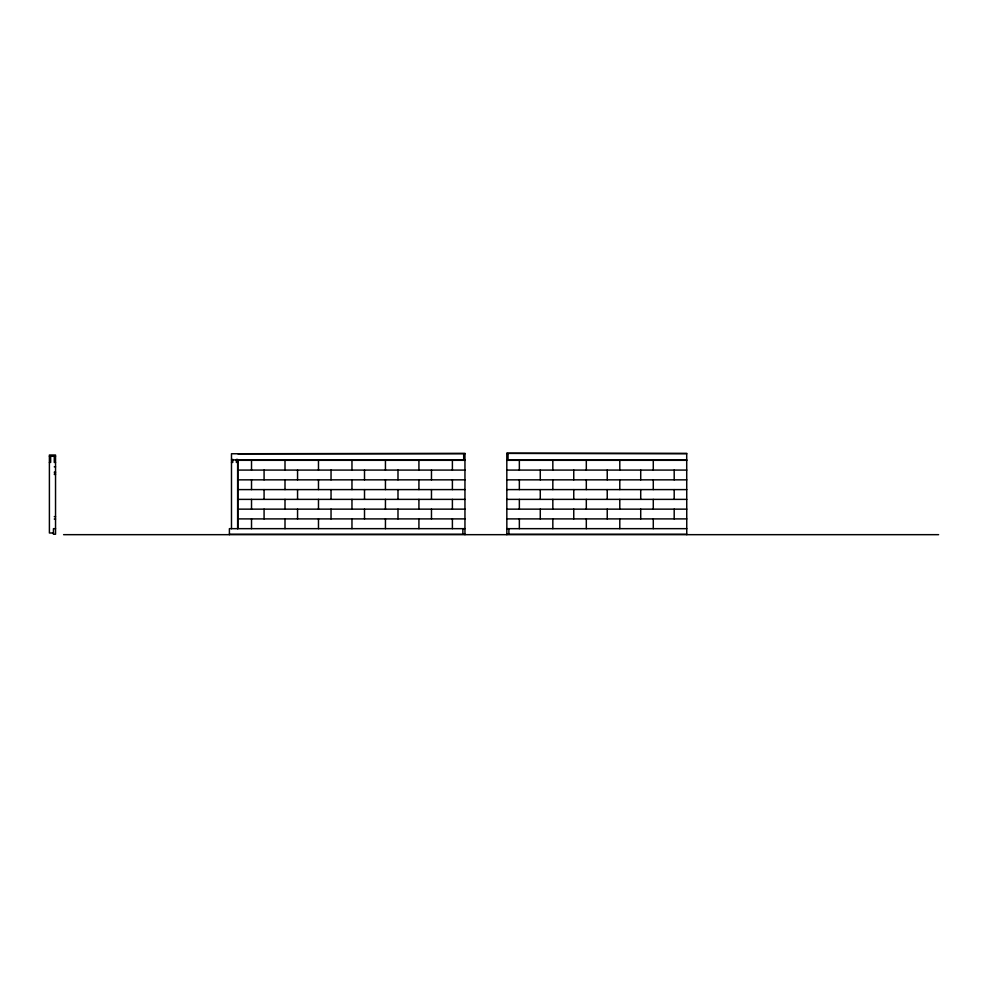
<?xml version="1.0" encoding="UTF-8"?>
<svg xmlns="http://www.w3.org/2000/svg" width="988" height="988" viewBox="0 0 988 988"><rect width="100%" height="100%" fill="white"/><g stroke="black" fill="none" stroke-linecap="round" stroke-linejoin="round"><path stroke-width="1.48" d="M686.759 534.669L686.709 453.331L506.807 453.331L686.734 453.751M464.953 453.751L231.488 453.751L231.488 528.666M49.4 456.271L55.538 456.271M231.488 459.889L464.953 459.889M506.758 459.889L686.709 459.889M237.849 460.309L464.953 460.309M506.758 460.309L686.759 460.309M49.4 462.409L50.66 462.409L50.66 456.271M55.538 462.409L54.278 462.409L54.278 456.271M231.488 462.409L232.748 462.409L232.748 459.334M237.626 462.409L236.379 462.409L236.379 459.334M54.278 466.818L55.538 466.818M237.849 470.078L464.953 470.078M506.807 470.078L686.759 470.078M54.377 472.042L55.538 472.042M54.278 472.956L55.538 472.956M54.278 474.438L55.538 474.438M237.849 479.847L464.953 479.847M506.807 479.847L686.759 479.847M237.849 489.603L464.953 489.603M506.807 489.603L686.759 489.603M237.849 499.372L464.953 499.372M506.807 499.372L686.759 499.372M237.849 509.141L464.953 509.141M506.807 509.141L686.759 509.141M54.278 516.638L55.538 516.638M237.849 518.898L464.953 518.898M506.807 518.898L686.759 518.898M54.278 519.033L55.538 519.033M55.538 528.666L53.451 528.666L53.451 534.249L55.538 534.249L55.538 455.011L49.4 455.011L49.4 532.989L53.451 532.989M464.953 528.666L229.401 528.666L229.401 534.669M506.807 528.666L686.759 528.666M229.401 534.249L464.953 534.249M506.807 534.249L686.759 534.249M63.59 534.669L938.6 534.669M674.187 470.078L674.199 479.847M674.199 489.603L674.187 499.372M674.199 509.141L674.187 518.898M653.278 460.309L653.278 470.078M653.278 479.847L653.278 489.603M653.278 499.372L653.278 509.141M653.278 518.898L653.278 528.666M640.718 470.078L640.718 479.847M640.718 489.603L640.718 499.372M640.718 509.141L640.718 518.898M619.797 460.309L619.797 470.078M619.797 479.847L619.797 489.603M619.797 499.372L619.797 509.141M619.797 518.898L619.797 528.666M607.237 470.078L607.237 479.847M607.237 489.603L607.237 499.372M607.237 509.141L607.237 518.898M586.316 460.309L586.316 470.078M586.316 479.847L586.316 489.603M586.316 499.372L586.316 509.141M586.316 518.898L586.316 528.666M573.756 470.078L573.756 479.847M573.756 489.603L573.756 499.372M573.756 509.141L573.756 518.898M552.835 460.309L552.835 470.078M552.835 479.847L552.835 489.603M552.835 499.372L552.835 509.141M552.835 518.898L552.835 528.666M540.275 470.078L540.275 479.847M540.275 489.603L540.275 499.372M540.275 509.141L540.275 518.898M519.355 460.309L519.355 470.078M519.355 479.847L519.355 489.603M519.355 499.372L519.355 509.141M519.355 518.898L519.355 528.666M508.894 528.666L508.894 534.249M508.054 453.751L508.054 459.889M506.807 453.331L506.844 534.669M464.953 534.669L464.953 453.331L237.849 453.751M463.693 453.751L463.693 459.889M462.866 528.666L462.866 534.249M452.393 460.309L452.393 470.078M452.393 479.847L452.393 489.603M452.393 499.372L452.393 509.141M452.393 518.898L452.393 528.666M431.472 470.078L431.472 479.847M431.472 489.603L431.472 499.372M431.472 509.141L431.472 518.898M418.924 460.309L418.924 470.078M418.924 479.847L418.924 489.603M418.924 499.372L418.924 509.141M418.924 518.898L418.924 528.666M397.991 470.078L397.991 479.847M397.991 489.603L397.991 499.372M397.991 509.141L397.991 518.898M385.444 460.309L385.444 470.078M385.444 479.847L385.444 489.603M385.444 499.372L385.444 509.141M385.444 518.898L385.444 528.666M364.51 470.078L364.51 479.847M364.51 489.603L364.51 499.372M364.51 509.141L364.51 518.898M351.963 460.309L351.963 470.078M351.963 479.847L351.963 489.603M351.963 499.372L351.963 509.141M351.963 518.898L351.963 528.666M331.042 470.078L331.042 479.847M331.042 489.603L331.042 499.372M331.042 509.141L331.042 518.898M318.482 460.309L318.482 470.078M318.482 479.847L318.482 489.603M318.482 499.372L318.482 509.141M318.482 518.898L318.482 528.666M297.561 470.078L297.561 479.847M297.561 489.603L297.561 499.372M297.561 509.141L297.561 518.898M285.001 460.309L285.001 470.078M285.001 479.847L285.001 489.603M285.001 499.372L285.001 509.141M285.001 518.898L285.001 528.666M264.08 470.078L264.08 479.847M264.08 489.603L264.08 499.372M264.08 509.141L264.08 518.898M251.52 460.309L251.52 470.078M251.52 479.847L251.52 489.603M251.52 499.372L251.52 509.141M251.52 518.898L251.52 528.666M237.849 459.889L237.849 528.666M237.626 459.334L237.626 528.666"/></g></svg>
